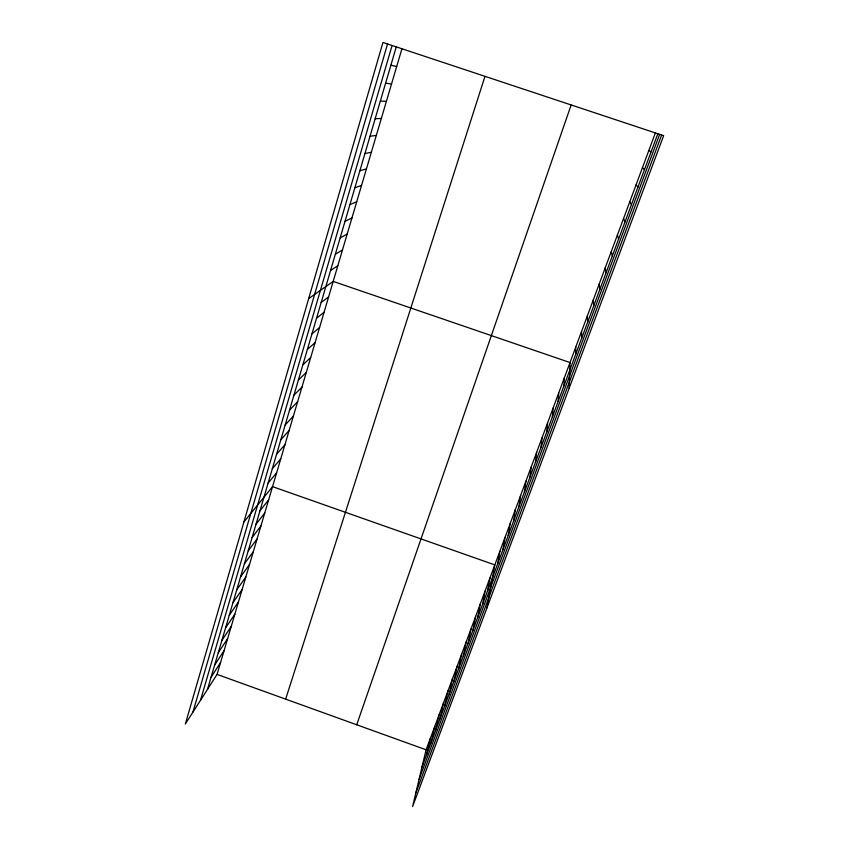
<?xml version="1.0" encoding="UTF-8"?>
<svg xmlns="http://www.w3.org/2000/svg" width="849" height="849" viewBox="0 0 849 849"><rect width="100%" height="100%" fill="white"/><g stroke="black" fill="none" stroke-linecap="round" stroke-linejoin="round"><path stroke-width="1.27" d="M575.675 354.351L575.749 347.124M569.18 388.142L570.019 362.555L333.19 281.412L308.675 298.604M563.916 385.934L564.33 377.847M558.111 401.503L558.706 393.002M552.37 416.933L553.124 408.029M546.671 432.226L547.584 422.919M541.025 447.381L542.097 437.67M535.432 462.397L536.664 452.305M529.893 477.276L531.272 466.812M524.395 492.027L525.924 481.181M518.951 506.641L520.628 495.434M513.56 521.137L515.375 509.57M508.211 535.496L510.175 523.578M502.905 549.738L505.006 537.47M497.652 563.842L499.891 551.245M486.923 607.958L494.818 564.893L272.54 486.647L243.918 521.955M487.475 591.169L489.979 577.925M482.55 604.403L485.172 590.84M477.669 617.52L480.407 603.65M472.819 630.531L475.684 616.363M468.011 643.436L470.993 628.982M463.246 656.235L466.345 641.494M458.513 668.927L461.739 653.9M453.822 681.524L457.155 666.221M449.174 694.015L452.613 678.436M444.558 706.41L448.113 690.566M439.984 718.7L443.634 702.59M435.441 730.893L439.198 714.529M430.931 742.992L434.805 726.373M426.463 754.994L430.432 738.131M655.301 133.091L426.092 749.794L412.603 806.55L663.663 135.67L382.941 42.45L185.337 724.017L217.057 674.403L401.885 48.934M192.935 712.131L387.537 44.021M200.46 700.361L392.058 45.57M207.496 689.367L396.239 47.003M285.646 699.141L484.928 76.516M356.718 724.77L571.09 105.127M422.027 766.912L657.784 133.866M419.035 779.478L659.631 134.429M415.84 792.945L661.626 135.044M211.051 677.269L220.56 662.549M214.638 665.064L224.094 650.61M218.246 652.764L227.649 638.586M221.886 640.369L231.225 626.456M225.558 627.878L234.844 614.241M229.262 615.292L238.473 601.92M232.987 602.588L242.145 589.514M236.744 589.8L245.839 577.012M240.543 576.896L249.564 564.405M244.363 563.895L253.32 551.701M248.216 550.789L257.098 538.892M252.089 537.566L260.919 525.987M256.005 524.247L264.761 512.987M259.953 510.811L268.634 499.87M268.114 483.06L276.636 472.787M272.317 468.733L280.764 458.81M276.572 454.279L284.935 444.717M280.849 439.697L289.127 430.507M285.168 424.988L293.372 416.169M289.53 410.152L297.638 401.704M293.934 395.178L301.947 387.123M298.37 380.076L306.298 372.414M302.849 364.837L310.681 357.578M307.359 349.47L315.106 342.603M311.923 333.954L319.564 327.512M316.518 318.301L324.063 312.273M321.166 302.499L328.605 296.906M330.579 270.47L337.806 265.769M335.344 254.233L342.476 249.988M340.162 237.847L347.177 234.059M345.023 221.302L351.921 217.991M349.926 204.609L356.718 201.775M354.882 187.756L361.557 185.411M359.88 170.745L366.428 168.909M364.921 153.573L371.353 152.236M370.015 136.233L376.33 135.426M375.162 118.733L381.339 118.446M380.352 101.063L386.401 101.318M385.595 83.213L391.516 84.019M390.89 65.193L396.674 66.562M217.057 674.403L426.092 749.794M648.827 150.496L651.098 151.822M642.428 167.741L644.476 169.609M636.081 184.817L637.917 187.226M629.788 201.733L631.423 204.662M623.559 218.49L624.991 221.939M617.393 235.099L618.613 239.047M611.28 251.548L612.309 255.984M605.22 267.838L606.059 272.773M599.214 283.991L599.861 289.392M593.271 299.994L593.727 305.863M587.381 315.849L587.657 322.174M581.544 331.556L581.639 338.337"/></g></svg>
